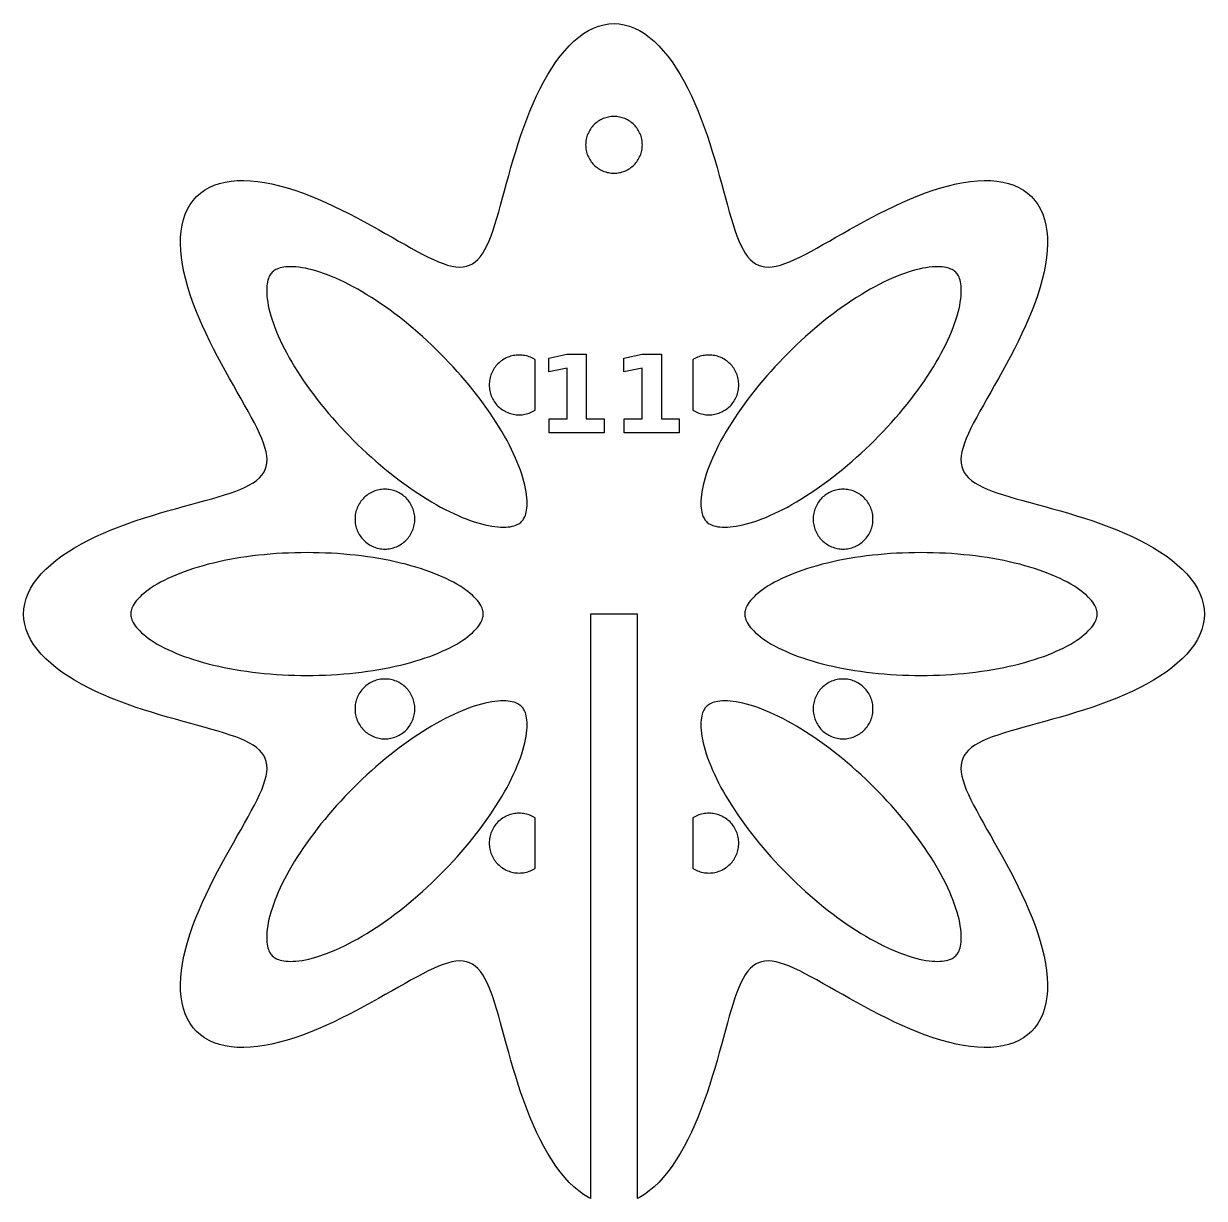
# Model space of a CAD drawing. Header units: millimetres. Extents: x -38 to 116, y -38 to 38.
# Drawn here: x 41.5 to 116.5, y -37.1 to 37.5 of the extents above; entities that cross this region are included whole.
import ezdxf

# ---------------------------------------------------------------- set-up
doc = ezdxf.new("R2010")
doc.units = ezdxf.units.MM
doc.layers.add('CUT', color=1, linetype='Continuous')
doc.layers.add('ENGRAVE', color=7, linetype='Continuous')

msp = doc.modelspace()

# ---------------------------------------------------------------- linework, layer by layer
at = {"layer": 'CUT'}
for points in [[(116.339, -0.978), (116.215, -1.3), (116.057, -1.618), (115.865, -1.932), (115.64, -2.241), (115.384, -2.544), (115.097, -2.841), (114.781, -3.13), (114.438, -3.412), (114.069, -3.686), (113.677, -3.951), (113.262, -4.207), (112.827, -4.453), (112.374, -4.69), (111.905, -4.918), (111.423, -5.135), (110.93, -5.343), (110.427, -5.541), (109.918, -5.73), (109.405, -5.91), (108.889, -6.081), (108.375, -6.244), (107.863, -6.399), (107.356, -6.546), (106.856, -6.688), (106.367, -6.823), (105.889, -6.954), (105.424, -7.08), (104.976, -7.204), (104.545, -7.325), (104.133, -7.445), (103.743, -7.565), (103.375, -7.685), (103.03, -7.808), (102.711, -7.934), (102.418, -8.063), (102.151, -8.198), (101.913, -8.34), (101.702, -8.488), (101.521, -8.645), (101.368, -8.811), (101.245, -8.988), (101.15, -9.175), (101.085, -9.374), (101.047, -9.586), (101.038, -9.812), (101.055, -10.051), (101.099, -10.305), (101.168, -10.573), (101.26, -10.857), (101.376, -11.156), (101.513, -11.471), (101.67, -11.801), (101.845, -12.147), (102.036, -12.508), (102.243, -12.884), (102.462, -13.274), (102.691, -13.678), (102.93, -14.096), (103.176, -14.526), (103.426, -14.969), (103.68, -15.422), (103.934, -15.884), (104.186, -16.356), (104.435, -16.835), (104.678, -17.32), (104.914, -17.81), (105.141, -18.304), (105.356, -18.799), (105.558, -19.295), (105.745, -19.79), (105.916, -20.282), (106.068, -20.77), (106.201, -21.252), (106.314, -21.726), (106.404, -22.191), (106.471, -22.646), (106.515, -23.088), (106.533, -23.516), (106.526, -23.928), (106.493, -24.324), (106.433, -24.701), (106.347, -25.059), (106.234, -25.396), (106.094, -25.712), (105.928, -26.004), (105.735, -26.273), (105.517, -26.517), (105.273, -26.735), (105.004, -26.928), (104.712, -27.094), (104.396, -27.234), (104.059, -27.347), (103.701, -27.433), (103.324, -27.493), (102.928, -27.526), (102.516, -27.533), (102.088, -27.515), (101.646, -27.471), (101.191, -27.404), (100.726, -27.314), (100.252, -27.201), (99.77, -27.068), (99.282, -26.916), (98.79, -26.745), (98.295, -26.558), (97.799, -26.356), (97.304, -26.141), (96.81, -25.914), (96.32, -25.678), (95.835, -25.435), (95.356, -25.186), (94.884, -24.934), (94.422, -24.68), (93.969, -24.426), (93.526, -24.176), (93.096, -23.93), (92.678, -23.691), (92.274, -23.462), (91.884, -23.243), (91.508, -23.036), (91.147, -22.845), (90.801, -22.67), (90.471, -22.513), (90.156, -22.376), (89.857, -22.26), (89.573, -22.168), (89.305, -22.099), (89.051, -22.055), (88.812, -22.038), (88.586, -22.047), (88.374, -22.085), (88.175, -22.15), (87.988, -22.245), (87.811, -22.368), (87.645, -22.521), (87.488, -22.702), (87.34, -22.913), (87.198, -23.151), (87.063, -23.418), (86.934, -23.711), (86.808, -24.03), (86.685, -24.375), (86.565, -24.743), (86.445, -25.133), (86.325, -25.545), (86.204, -25.976), (86.08, -26.424), (85.954, -26.889), (85.823, -27.367), (85.688, -27.856), (85.546, -28.356), (85.399, -28.863), (85.244, -29.375), (85.081, -29.889), (84.91, -30.405), (84.73, -30.918), (84.541, -31.427), (84.343, -31.93), (84.135, -32.423), (83.918, -32.905), (83.69, -33.374), (83.453, -33.827), (83.207, -34.262), (82.951, -34.677), (82.686, -35.069), (82.412, -35.438), (82.13, -35.781), (81.841, -36.097), (81.544, -36.384), (81.241, -36.64), (80.932, -36.865), (80.618, -37.057), (80.5, -37.116), (80.5, 0), (77.5, 0), (77.5, -37.116), (77.382, -37.057), (77.068, -36.865), (76.759, -36.64), (76.456, -36.384), (76.159, -36.097), (75.87, -35.781), (75.588, -35.438), (75.314, -35.069), (75.049, -34.677), (74.793, -34.262), (74.547, -33.827), (74.31, -33.374), (74.082, -32.905), (73.865, -32.423), (73.657, -31.93), (73.459, -31.427), (73.27, -30.918), (73.09, -30.405), (72.919, -29.889), (72.756, -29.375), (72.601, -28.863), (72.454, -28.356), (72.312, -27.856), (72.177, -27.367), (72.046, -26.889), (71.92, -26.424), (71.796, -25.976), (71.675, -25.545), (71.555, -25.133), (71.435, -24.743), (71.315, -24.375), (71.192, -24.03), (71.066, -23.711), (70.937, -23.418), (70.802, -23.151), (70.66, -22.913), (70.512, -22.702), (70.355, -22.521), (70.189, -22.368), (70.012, -22.245), (69.825, -22.15), (69.626, -22.085), (69.414, -22.047), (69.188, -22.038), (68.949, -22.055), (68.695, -22.099), (68.427, -22.168), (68.143, -22.26), (67.844, -22.376), (67.529, -22.513), (67.199, -22.67), (66.853, -22.845), (66.492, -23.036), (66.116, -23.243), (65.726, -23.462), (65.322, -23.691), (64.904, -23.93), (64.474, -24.176), (64.031, -24.426), (63.578, -24.68), (63.116, -24.934), (62.644, -25.186), (62.165, -25.435), (61.68, -25.678), (61.19, -25.914), (60.696, -26.141), (60.201, -26.356), (59.705, -26.558), (59.21, -26.745), (58.718, -26.916), (58.23, -27.068), (57.748, -27.201), (57.274, -27.314), (56.809, -27.404), (56.354, -27.471), (55.912, -27.515), (55.484, -27.533), (55.072, -27.526), (54.676, -27.493), (54.299, -27.433), (53.941, -27.347), (53.604, -27.234), (53.288, -27.094), (52.996, -26.928), (52.727, -26.735), (52.483, -26.517), (52.265, -26.273), (52.072, -26.004), (51.906, -25.712), (51.766, -25.396), (51.653, -25.059), (51.567, -24.701), (51.507, -24.324), (51.474, -23.928), (51.467, -23.516), (51.485, -23.088), (51.529, -22.646), (51.596, -22.191), (51.686, -21.726), (51.799, -21.252), (51.932, -20.77), (52.084, -20.282), (52.255, -19.79), (52.442, -19.295), (52.644, -18.799), (52.859, -18.304), (53.086, -17.81), (53.322, -17.32), (53.565, -16.835), (53.814, -16.356), (54.066, -15.884), (54.32, -15.422), (54.574, -14.969), (54.824, -14.526), (55.07, -14.096), (55.309, -13.678), (55.538, -13.274), (55.757, -12.884), (55.964, -12.508), (56.155, -12.147), (56.33, -11.801), (56.487, -11.471), (56.624, -11.156), (56.74, -10.857), (56.832, -10.573), (56.901, -10.305), (56.945, -10.051), (56.962, -9.812), (56.953, -9.586), (56.915, -9.374), (56.85, -9.175), (56.755, -8.988), (56.632, -8.811), (56.479, -8.645), (56.298, -8.488), (56.087, -8.34), (55.849, -8.198), (55.582, -8.063), (55.289, -7.934), (54.97, -7.808), (54.625, -7.685), (54.257, -7.565), (53.867, -7.445), (53.455, -7.325), (53.024, -7.204), (52.576, -7.08), (52.111, -6.954), (51.633, -6.823), (51.144, -6.688), (50.644, -6.546), (50.137, -6.399), (49.625, -6.244), (49.111, -6.081), (48.595, -5.91), (48.082, -5.73), (47.573, -5.541), (47.07, -5.343), (46.577, -5.135), (46.095, -4.918), (45.626, -4.69), (45.173, -4.453), (44.738, -4.207), (44.323, -3.951), (43.931, -3.686), (43.562, -3.412), (43.219, -3.13), (42.903, -2.841), (42.616, -2.544), (42.36, -2.241), (42.135, -1.932), (41.943, -1.618), (41.785, -1.3), (41.661, -0.978), (41.572, -0.653), (41.518, -0.327), (41.5, 0), (41.518, 0.327), (41.572, 0.653), (41.661, 0.978), (41.785, 1.3), (41.943, 1.618), (42.135, 1.932), (42.36, 2.241), (42.616, 2.544), (42.903, 2.841), (43.219, 3.13), (43.562, 3.412), (43.931, 3.686), (44.323, 3.951), (44.738, 4.207), (45.173, 4.453), (45.626, 4.69), (46.095, 4.918), (46.577, 5.135), (47.07, 5.343), (47.573, 5.541), (48.082, 5.73), (48.595, 5.91), (49.111, 6.081), (49.625, 6.244), (50.137, 6.399), (50.644, 6.546), (51.144, 6.688), (51.633, 6.823), (52.111, 6.954), (52.576, 7.08), (53.024, 7.204), (53.455, 7.325), (53.867, 7.445), (54.257, 7.565), (54.625, 7.685), (54.97, 7.808), (55.289, 7.934), (55.582, 8.063), (55.849, 8.198), (56.087, 8.34), (56.298, 8.488), (56.479, 8.645), (56.632, 8.811), (56.755, 8.988), (56.85, 9.175), (56.915, 9.374), (56.953, 9.586), (56.962, 9.812), (56.945, 10.051), (56.901, 10.305), (56.832, 10.573), (56.74, 10.857), (56.624, 11.156), (56.487, 11.471), (56.33, 11.801), (56.155, 12.147), (55.964, 12.508), (55.757, 12.884), (55.538, 13.274), (55.309, 13.678), (55.07, 14.096), (54.824, 14.526), (54.574, 14.969), (54.32, 15.422), (54.066, 15.884), (53.814, 16.356), (53.565, 16.835), (53.322, 17.32), (53.086, 17.81), (52.859, 18.304), (52.644, 18.799), (52.442, 19.295), (52.255, 19.79), (52.084, 20.282), (51.932, 20.77), (51.799, 21.252), (51.686, 21.726), (51.596, 22.191), (51.529, 22.646), (51.485, 23.088), (51.467, 23.516), (51.474, 23.928), (51.507, 24.324), (51.567, 24.701), (51.653, 25.059), (51.766, 25.396), (51.906, 25.712), (52.072, 26.004), (52.265, 26.273), (52.483, 26.517), (52.727, 26.735), (52.996, 26.928), (53.288, 27.094), (53.604, 27.234), (53.941, 27.347), (54.299, 27.433), (54.676, 27.493), (55.072, 27.526), (55.484, 27.533), (55.912, 27.515), (56.354, 27.471), (56.809, 27.404), (57.274, 27.314), (57.748, 27.201), (58.23, 27.068), (58.718, 26.916), (59.21, 26.745), (59.705, 26.558), (60.201, 26.356), (60.696, 26.141), (61.19, 25.914), (61.68, 25.678), (62.165, 25.435), (62.644, 25.186), (63.116, 24.934), (63.578, 24.68), (64.031, 24.426), (64.474, 24.176), (64.904, 23.93), (65.322, 23.691), (65.726, 23.462), (66.116, 23.243), (66.492, 23.036), (66.853, 22.845), (67.199, 22.67), (67.529, 22.513), (67.844, 22.376), (68.143, 22.26), (68.427, 22.168), (68.695, 22.099), (68.949, 22.055), (69.188, 22.038), (69.414, 22.047), (69.626, 22.085), (69.825, 22.15), (70.012, 22.245), (70.189, 22.368), (70.355, 22.521), (70.512, 22.702), (70.66, 22.913), (70.802, 23.151), (70.937, 23.418), (71.066, 23.711), (71.192, 24.03), (71.315, 24.375), (71.435, 24.743), (71.555, 25.133), (71.675, 25.545), (71.796, 25.976), (71.92, 26.424), (72.046, 26.889), (72.177, 27.367), (72.312, 27.856), (72.454, 28.356), (72.601, 28.863), (72.756, 29.375), (72.919, 29.889), (73.09, 30.405), (73.27, 30.918), (73.459, 31.427), (73.657, 31.93), (73.865, 32.423), (74.082, 32.905), (74.31, 33.374), (74.547, 33.827), (74.793, 34.262), (75.049, 34.677), (75.314, 35.069), (75.588, 35.438), (75.87, 35.781), (76.159, 36.097), (76.456, 36.384), (76.759, 36.64), (77.068, 36.865), (77.382, 37.057), (77.7, 37.215), (78.022, 37.339), (78.347, 37.428), (78.673, 37.482), (79, 37.5), (79.327, 37.482), (79.653, 37.428), (79.978, 37.339), (80.3, 37.215), (80.618, 37.057), (80.932, 36.865), (81.241, 36.64), (81.544, 36.384), (81.841, 36.097), (82.13, 35.781), (82.412, 35.438), (82.686, 35.069), (82.951, 34.677), (83.207, 34.262), (83.453, 33.827), (83.69, 33.374), (83.918, 32.905), (84.135, 32.423), (84.343, 31.93), (84.541, 31.427), (84.73, 30.918), (84.91, 30.405), (85.081, 29.889), (85.244, 29.375), (85.399, 28.863), (85.546, 28.356), (85.688, 27.856), (85.823, 27.367), (85.954, 26.889), (86.08, 26.424), (86.204, 25.976), (86.325, 25.545), (86.445, 25.133), (86.565, 24.743), (86.685, 24.375), (86.808, 24.03), (86.934, 23.711), (87.063, 23.418), (87.198, 23.151), (87.34, 22.913), (87.488, 22.702), (87.645, 22.521), (87.811, 22.368), (87.988, 22.245), (88.175, 22.15), (88.374, 22.085), (88.586, 22.047), (88.812, 22.038), (89.051, 22.055), (89.305, 22.099), (89.573, 22.168), (89.857, 22.26), (90.156, 22.376), (90.471, 22.513), (90.801, 22.67), (91.147, 22.845), (91.508, 23.036), (91.884, 23.243), (92.274, 23.462), (92.678, 23.691), (93.096, 23.93), (93.526, 24.176), (93.969, 24.426), (94.422, 24.68), (94.884, 24.934), (95.356, 25.186), (95.835, 25.435), (96.32, 25.678), (96.81, 25.914), (97.304, 26.141), (97.799, 26.356), (98.295, 26.558), (98.79, 26.745), (99.282, 26.916), (99.77, 27.068), (100.252, 27.201), (100.726, 27.314), (101.191, 27.404), (101.646, 27.471), (102.088, 27.515), (102.516, 27.533), (102.928, 27.526), (103.324, 27.493), (103.701, 27.433), (104.059, 27.347), (104.396, 27.234), (104.712, 27.094), (105.004, 26.928), (105.273, 26.735), (105.517, 26.517), (105.735, 26.273), (105.928, 26.004), (106.094, 25.712), (106.234, 25.396), (106.347, 25.059), (106.433, 24.701), (106.493, 24.324), (106.526, 23.928), (106.533, 23.516), (106.515, 23.088), (106.471, 22.646), (106.404, 22.191), (106.314, 21.726), (106.201, 21.252), (106.068, 20.77), (105.916, 20.282), (105.745, 19.79), (105.558, 19.295), (105.356, 18.799), (105.141, 18.304), (104.914, 17.81), (104.678, 17.32), (104.435, 16.835), (104.186, 16.356), (103.934, 15.884), (103.68, 15.422), (103.426, 14.969), (103.176, 14.526), (102.93, 14.096), (102.691, 13.678), (102.462, 13.274), (102.243, 12.884), (102.036, 12.508), (101.845, 12.147), (101.67, 11.801), (101.513, 11.471), (101.376, 11.156), (101.26, 10.857), (101.168, 10.573), (101.099, 10.305), (101.055, 10.051), (101.038, 9.812), (101.047, 9.586), (101.085, 9.374), (101.15, 9.175), (101.245, 8.988), (101.368, 8.811), (101.521, 8.645), (101.702, 8.488), (101.913, 8.34), (102.151, 8.198), (102.418, 8.063), (102.711, 7.934), (103.03, 7.808), (103.375, 7.685), (103.743, 7.565), (104.133, 7.445), (104.545, 7.325), (104.976, 7.204), (105.424, 7.08), (105.889, 6.954), (106.367, 6.823), (106.856, 6.688), (107.356, 6.546), (107.863, 6.399), (108.375, 6.244), (108.889, 6.081), (109.405, 5.91), (109.918, 5.73), (110.427, 5.541), (110.93, 5.343), (111.423, 5.135), (111.905, 4.918), (112.374, 4.69), (112.827, 4.453), (113.262, 4.207), (113.677, 3.951), (114.069, 3.686), (114.438, 3.412), (114.781, 3.13), (115.097, 2.841), (115.384, 2.544), (115.64, 2.241), (115.865, 1.932), (116.057, 1.618), (116.215, 1.3), (116.339, 0.978), (116.428, 0.653), (116.482, 0.327), (116.5, 0), (116.482, -0.327), (116.428, -0.653), (116.339, -0.978)], [(80.798, 29.888), (80.791, 29.976), (80.781, 30.064), (80.765, 30.151), (80.746, 30.237), (80.722, 30.323), (80.695, 30.406), (80.663, 30.489), (80.627, 30.57), (80.587, 30.649), (80.544, 30.725), (80.497, 30.8), (80.446, 30.872), (80.391, 30.942), (80.334, 31.009), (80.273, 31.073), (80.209, 31.134), (80.142, 31.191), (80.072, 31.246), (80, 31.297), (79.925, 31.344), (79.849, 31.387), (79.77, 31.427), (79.689, 31.463), (79.606, 31.495), (79.523, 31.522), (79.437, 31.546), (79.351, 31.565), (79.264, 31.581), (79.176, 31.591), (79.088, 31.598), (79, 31.6), (78.912, 31.598), (78.824, 31.591), (78.736, 31.581), (78.649, 31.565), (78.563, 31.546), (78.477, 31.522), (78.394, 31.495), (78.311, 31.463), (78.23, 31.427), (78.151, 31.387), (78.075, 31.344), (78, 31.297), (77.928, 31.246), (77.858, 31.191), (77.791, 31.134), (77.727, 31.073), (77.666, 31.009), (77.609, 30.942), (77.554, 30.872), (77.503, 30.8), (77.456, 30.725), (77.413, 30.649), (77.373, 30.57), (77.337, 30.489), (77.305, 30.406), (77.278, 30.323), (77.254, 30.237), (77.235, 30.151), (77.219, 30.064), (77.209, 29.976), (77.202, 29.888), (77.2, 29.8), (77.202, 29.712), (77.209, 29.624), (77.219, 29.536), (77.235, 29.449), (77.254, 29.363), (77.278, 29.277), (77.305, 29.194), (77.337, 29.111), (77.373, 29.03), (77.413, 28.951), (77.456, 28.875), (77.503, 28.8), (77.554, 28.728), (77.609, 28.658), (77.666, 28.591), (77.727, 28.527), (77.791, 28.466), (77.858, 28.409), (77.928, 28.354), (78, 28.303), (78.075, 28.256), (78.151, 28.213), (78.23, 28.173), (78.311, 28.137), (78.394, 28.105), (78.477, 28.078), (78.563, 28.054), (78.649, 28.035), (78.736, 28.019), (78.824, 28.009), (78.912, 28.002), (79, 28), (79.088, 28.002), (79.176, 28.009), (79.264, 28.019), (79.351, 28.035), (79.437, 28.054), (79.523, 28.078), (79.606, 28.105), (79.689, 28.137), (79.77, 28.173), (79.849, 28.213), (79.925, 28.256), (80, 28.303), (80.072, 28.354), (80.142, 28.409), (80.209, 28.466), (80.273, 28.527), (80.334, 28.591), (80.391, 28.658), (80.446, 28.728), (80.497, 28.8), (80.544, 28.875), (80.587, 28.951), (80.627, 29.03), (80.663, 29.111), (80.695, 29.194), (80.722, 29.277), (80.746, 29.363), (80.765, 29.449), (80.781, 29.536), (80.791, 29.624), (80.798, 29.712), (80.8, 29.8), (80.798, 29.888)], [(68.781, 15.701), (68.515, 15.986), (68.244, 16.268), (67.969, 16.546), (67.691, 16.821), (67.409, 17.092), (67.123, 17.358), (66.836, 17.62), (66.545, 17.876), (66.253, 18.127), (65.959, 18.373), (65.664, 18.612), (65.367, 18.846), (65.07, 19.073), (64.773, 19.293), (64.476, 19.506), (64.18, 19.712), (63.884, 19.91), (63.59, 20.101), (63.297, 20.284), (63.007, 20.458), (62.719, 20.625), (62.434, 20.782), (62.152, 20.931), (61.874, 21.071), (61.6, 21.202), (61.33, 21.324), (61.066, 21.437), (60.807, 21.54), (60.554, 21.634), (60.307, 21.718), (60.068, 21.793), (59.835, 21.858), (59.611, 21.914), (59.395, 21.961), (59.187, 21.998), (58.989, 22.027), (58.801, 22.047), (58.623, 22.058), (58.456, 22.061), (58.3, 22.057), (58.155, 22.046), (58.022, 22.029), (57.901, 22.007), (57.792, 21.98), (57.693, 21.949), (57.606, 21.914), (57.528, 21.877), (57.459, 21.838), (57.398, 21.797), (57.343, 21.754), (57.293, 21.707), (57.246, 21.657), (57.203, 21.602), (57.162, 21.541), (57.123, 21.472), (57.086, 21.394), (57.051, 21.307), (57.02, 21.208), (56.993, 21.099), (56.971, 20.978), (56.954, 20.845), (56.943, 20.7), (56.939, 20.544), (56.942, 20.377), (56.953, 20.199), (56.973, 20.011), (57.002, 19.813), (57.039, 19.605), (57.086, 19.389), (57.142, 19.165), (57.207, 18.932), (57.282, 18.693), (57.366, 18.446), (57.46, 18.193), (57.563, 17.934), (57.676, 17.67), (57.798, 17.4), (57.929, 17.126), (58.069, 16.848), (58.218, 16.566), (58.375, 16.281), (58.542, 15.993), (58.716, 15.703), (58.899, 15.41), (59.09, 15.116), (59.288, 14.82), (59.494, 14.524), (59.707, 14.227), (59.927, 13.93), (60.154, 13.633), (60.388, 13.336), (60.627, 13.041), (60.873, 12.747), (61.124, 12.455), (61.38, 12.164), (61.642, 11.877), (61.908, 11.591), (62.179, 11.309), (62.454, 11.031), (62.732, 10.756), (63.014, 10.485), (63.299, 10.219), (63.587, 9.958), (63.877, 9.701), (64.17, 9.45), (64.464, 9.204), (64.759, 8.965), (65.055, 8.731), (65.352, 8.504), (65.65, 8.284), (65.947, 8.071), (66.243, 7.865), (66.539, 7.667), (66.833, 7.476), (67.126, 7.293), (67.416, 7.119), (67.704, 6.953), (67.989, 6.795), (68.271, 6.646), (68.549, 6.506), (68.823, 6.375), (69.093, 6.253), (69.357, 6.141), (69.616, 6.037), (69.869, 5.943), (70.115, 5.859), (70.355, 5.784), (70.588, 5.719), (70.812, 5.663), (71.028, 5.616), (71.236, 5.579), (71.434, 5.55), (71.622, 5.531), (71.8, 5.519), (71.967, 5.516), (72.123, 5.52), (72.268, 5.531), (72.401, 5.548), (72.522, 5.57), (72.631, 5.597), (72.73, 5.629), (72.817, 5.663), (72.895, 5.7), (72.964, 5.739), (73.025, 5.78), (73.08, 5.823), (73.13, 5.87), (73.177, 5.92), (73.22, 5.975), (73.261, 6.036), (73.3, 6.105), (73.337, 6.183), (73.371, 6.27), (73.403, 6.369), (73.43, 6.478), (73.452, 6.599), (73.469, 6.732), (73.48, 6.877), (73.484, 7.033), (73.481, 7.2), (73.469, 7.378), (73.45, 7.566), (73.421, 7.764), (73.384, 7.972), (73.337, 8.188), (73.281, 8.412), (73.216, 8.645), (73.141, 8.885), (73.057, 9.131), (72.963, 9.384), (72.859, 9.643), (72.747, 9.907), (72.625, 10.177), (72.494, 10.451), (72.354, 10.729), (72.205, 11.011), (72.047, 11.296), (71.881, 11.584), (71.707, 11.874), (71.524, 12.167), (71.333, 12.461), (71.135, 12.757), (70.929, 13.053), (70.716, 13.35), (70.496, 13.648), (70.269, 13.945), (70.035, 14.241), (69.796, 14.536), (69.55, 14.83), (69.299, 15.123), (69.042, 15.413), (68.781, 15.701)], [(94.701, 10.219), (94.986, 10.485), (95.268, 10.756), (95.546, 11.031), (95.821, 11.309), (96.092, 11.591), (96.358, 11.877), (96.62, 12.164), (96.876, 12.455), (97.127, 12.747), (97.373, 13.041), (97.612, 13.336), (97.846, 13.633), (98.073, 13.93), (98.293, 14.227), (98.506, 14.524), (98.712, 14.82), (98.91, 15.116), (99.101, 15.41), (99.284, 15.703), (99.458, 15.993), (99.625, 16.281), (99.782, 16.566), (99.931, 16.848), (100.071, 17.126), (100.202, 17.4), (100.324, 17.67), (100.437, 17.934), (100.54, 18.193), (100.634, 18.446), (100.718, 18.693), (100.793, 18.932), (100.858, 19.165), (100.914, 19.389), (100.961, 19.605), (100.998, 19.813), (101.027, 20.011), (101.047, 20.199), (101.058, 20.377), (101.061, 20.544), (101.057, 20.7), (101.046, 20.845), (101.029, 20.978), (101.007, 21.099), (100.98, 21.208), (100.949, 21.307), (100.914, 21.394), (100.877, 21.472), (100.838, 21.541), (100.797, 21.602), (100.754, 21.657), (100.707, 21.707), (100.657, 21.754), (100.602, 21.797), (100.541, 21.838), (100.472, 21.877), (100.394, 21.914), (100.307, 21.949), (100.208, 21.98), (100.099, 22.007), (99.978, 22.029), (99.845, 22.046), (99.7, 22.057), (99.544, 22.061), (99.377, 22.058), (99.199, 22.047), (99.011, 22.027), (98.813, 21.998), (98.605, 21.961), (98.389, 21.914), (98.165, 21.858), (97.932, 21.793), (97.693, 21.718), (97.446, 21.634), (97.193, 21.54), (96.934, 21.437), (96.67, 21.324), (96.4, 21.202), (96.126, 21.071), (95.848, 20.931), (95.566, 20.782), (95.281, 20.625), (94.993, 20.458), (94.703, 20.284), (94.41, 20.101), (94.116, 19.91), (93.82, 19.712), (93.524, 19.506), (93.227, 19.293), (92.93, 19.073), (92.633, 18.846), (92.336, 18.612), (92.041, 18.373), (91.747, 18.127), (91.455, 17.876), (91.164, 17.62), (90.877, 17.358), (90.591, 17.092), (90.309, 16.821), (90.031, 16.546), (89.756, 16.268), (89.485, 15.986), (89.219, 15.701), (88.958, 15.413), (88.701, 15.123), (88.45, 14.83), (88.204, 14.536), (87.965, 14.241), (87.731, 13.945), (87.504, 13.648), (87.284, 13.35), (87.071, 13.053), (86.865, 12.757), (86.667, 12.461), (86.476, 12.167), (86.293, 11.874), (86.119, 11.584), (85.953, 11.296), (85.795, 11.011), (85.646, 10.729), (85.506, 10.451), (85.375, 10.177), (85.253, 9.907), (85.141, 9.643), (85.037, 9.384), (84.943, 9.131), (84.859, 8.885), (84.784, 8.645), (84.719, 8.412), (84.663, 8.188), (84.616, 7.972), (84.579, 7.764), (84.55, 7.566), (84.531, 7.378), (84.519, 7.2), (84.516, 7.033), (84.52, 6.877), (84.531, 6.732), (84.548, 6.599), (84.57, 6.478), (84.597, 6.369), (84.629, 6.27), (84.663, 6.183), (84.7, 6.105), (84.739, 6.036), (84.78, 5.975), (84.823, 5.92), (84.87, 5.87), (84.92, 5.823), (84.975, 5.78), (85.036, 5.739), (85.105, 5.7), (85.183, 5.663), (85.27, 5.629), (85.369, 5.597), (85.478, 5.57), (85.599, 5.548), (85.732, 5.531), (85.877, 5.52), (86.033, 5.516), (86.2, 5.519), (86.378, 5.531), (86.566, 5.55), (86.764, 5.579), (86.972, 5.616), (87.188, 5.663), (87.412, 5.719), (87.645, 5.784), (87.885, 5.859), (88.131, 5.943), (88.384, 6.037), (88.643, 6.141), (88.907, 6.253), (89.177, 6.375), (89.451, 6.506), (89.729, 6.646), (90.011, 6.795), (90.296, 6.953), (90.584, 7.119), (90.874, 7.293), (91.167, 7.476), (91.461, 7.667), (91.757, 7.865), (92.053, 8.071), (92.35, 8.284), (92.648, 8.504), (92.945, 8.731), (93.241, 8.965), (93.536, 9.204), (93.83, 9.45), (94.123, 9.701), (94.413, 9.958), (94.701, 10.219)], [(73.868, 12.876), (73.949, 12.922), (74, 12.954), (74, 16.148), (73.949, 16.18), (73.868, 16.226), (73.785, 16.268), (73.7, 16.306), (73.613, 16.34), (73.524, 16.369), (73.434, 16.394), (73.343, 16.414), (73.251, 16.43), (73.159, 16.442), (73.066, 16.448), (72.973, 16.451), (72.88, 16.448), (72.787, 16.442), (72.694, 16.43), (72.602, 16.414), (72.511, 16.394), (72.421, 16.369), (72.333, 16.34), (72.246, 16.306), (72.161, 16.268), (72.077, 16.226), (71.996, 16.18), (71.917, 16.131), (71.841, 16.077), (71.768, 16.02), (71.697, 15.959), (71.63, 15.894), (71.565, 15.827), (71.504, 15.756), (71.447, 15.683), (71.393, 15.606), (71.343, 15.528), (71.297, 15.447), (71.256, 15.363), (71.218, 15.278), (71.184, 15.191), (71.155, 15.103), (71.13, 15.013), (71.11, 14.922), (71.094, 14.83), (71.082, 14.737), (71.075, 14.644), (71.073, 14.551), (71.075, 14.458), (71.082, 14.365), (71.094, 14.272), (71.11, 14.181), (71.13, 14.09), (71.155, 14), (71.184, 13.911), (71.218, 13.824), (71.256, 13.739), (71.297, 13.656), (71.343, 13.575), (71.393, 13.496), (71.447, 13.42), (71.504, 13.346), (71.565, 13.275), (71.63, 13.208), (71.697, 13.144), (71.768, 13.083), (71.841, 13.025), (71.917, 12.972), (71.996, 12.922), (72.077, 12.876), (72.161, 12.834), (72.246, 12.796), (72.333, 12.763), (72.421, 12.733), (72.511, 12.708), (72.602, 12.688), (72.694, 12.672), (72.787, 12.661), (72.88, 12.654), (72.973, 12.651), (73.066, 12.654), (73.159, 12.661), (73.251, 12.672), (73.343, 12.688), (73.434, 12.708), (73.524, 12.733), (73.613, 12.763), (73.7, 12.796), (73.785, 12.834), (73.868, 12.876)], [(86.906, 14.272), (86.918, 14.365), (86.925, 14.458), (86.927, 14.551), (86.925, 14.644), (86.918, 14.737), (86.906, 14.83), (86.89, 14.922), (86.87, 15.013), (86.845, 15.103), (86.816, 15.191), (86.782, 15.278), (86.744, 15.363), (86.703, 15.447), (86.657, 15.528), (86.607, 15.606), (86.553, 15.683), (86.496, 15.756), (86.435, 15.827), (86.37, 15.894), (86.303, 15.959), (86.232, 16.02), (86.159, 16.077), (86.083, 16.131), (86.004, 16.18), (85.923, 16.226), (85.839, 16.268), (85.754, 16.306), (85.667, 16.34), (85.579, 16.369), (85.489, 16.394), (85.398, 16.414), (85.306, 16.43), (85.213, 16.442), (85.12, 16.448), (85.027, 16.451), (84.934, 16.448), (84.841, 16.442), (84.749, 16.43), (84.657, 16.414), (84.566, 16.394), (84.476, 16.369), (84.387, 16.34), (84.3, 16.306), (84.215, 16.268), (84.132, 16.226), (84.051, 16.18), (84, 16.148), (84, 12.954), (84.051, 12.922), (84.132, 12.876), (84.215, 12.834), (84.3, 12.796), (84.387, 12.763), (84.476, 12.733), (84.566, 12.708), (84.657, 12.688), (84.749, 12.672), (84.841, 12.661), (84.934, 12.654), (85.027, 12.651), (85.12, 12.654), (85.213, 12.661), (85.306, 12.672), (85.398, 12.688), (85.489, 12.708), (85.579, 12.733), (85.667, 12.763), (85.754, 12.796), (85.839, 12.834), (85.923, 12.876), (86.004, 12.922), (86.083, 12.972), (86.159, 13.025), (86.232, 13.083), (86.303, 13.144), (86.37, 13.208), (86.435, 13.275), (86.496, 13.346), (86.553, 13.42), (86.607, 13.496), (86.657, 13.575), (86.703, 13.656), (86.744, 13.739), (86.782, 13.824), (86.816, 13.911), (86.845, 14), (86.87, 14.09), (86.89, 14.181), (86.906, 14.272)], [(66.328, 5.749), (66.339, 5.841), (66.346, 5.934), (66.349, 6.027), (66.346, 6.12), (66.339, 6.213), (66.328, 6.306), (66.312, 6.398), (66.292, 6.489), (66.267, 6.579), (66.237, 6.667), (66.204, 6.754), (66.166, 6.839), (66.124, 6.923), (66.078, 7.004), (66.028, 7.083), (65.975, 7.159), (65.917, 7.232), (65.856, 7.303), (65.792, 7.37), (65.725, 7.435), (65.654, 7.496), (65.58, 7.553), (65.504, 7.607), (65.425, 7.657), (65.344, 7.703), (65.261, 7.744), (65.176, 7.782), (65.089, 7.816), (65, 7.845), (64.91, 7.87), (64.819, 7.89), (64.728, 7.906), (64.635, 7.918), (64.542, 7.925), (64.449, 7.927), (64.356, 7.925), (64.263, 7.918), (64.17, 7.906), (64.078, 7.89), (63.987, 7.87), (63.897, 7.845), (63.809, 7.816), (63.722, 7.782), (63.637, 7.744), (63.553, 7.703), (63.472, 7.657), (63.394, 7.607), (63.317, 7.553), (63.244, 7.496), (63.173, 7.435), (63.106, 7.37), (63.041, 7.303), (62.98, 7.232), (62.923, 7.159), (62.869, 7.083), (62.82, 7.004), (62.774, 6.923), (62.732, 6.839), (62.694, 6.754), (62.66, 6.667), (62.631, 6.579), (62.606, 6.489), (62.586, 6.398), (62.57, 6.306), (62.558, 6.213), (62.552, 6.12), (62.549, 6.027), (62.552, 5.934), (62.558, 5.841), (62.57, 5.749), (62.586, 5.657), (62.606, 5.566), (62.631, 5.476), (62.66, 5.387), (62.694, 5.3), (62.732, 5.215), (62.774, 5.132), (62.82, 5.051), (62.869, 4.972), (62.923, 4.896), (62.98, 4.822), (63.041, 4.752), (63.106, 4.684), (63.173, 4.62), (63.244, 4.559), (63.317, 4.501), (63.394, 4.448), (63.472, 4.398), (63.553, 4.352), (63.637, 4.31), (63.722, 4.272), (63.809, 4.239), (63.897, 4.209), (63.987, 4.185), (64.078, 4.164), (64.17, 4.148), (64.263, 4.137), (64.356, 4.13), (64.449, 4.128), (64.542, 4.13), (64.635, 4.137), (64.728, 4.148), (64.819, 4.164), (64.91, 4.185), (65, 4.209), (65.089, 4.239), (65.176, 4.272), (65.261, 4.31), (65.344, 4.352), (65.425, 4.398), (65.504, 4.448), (65.58, 4.501), (65.654, 4.559), (65.725, 4.62), (65.792, 4.684), (65.856, 4.752), (65.917, 4.822), (65.975, 4.896), (66.028, 4.972), (66.078, 5.051), (66.124, 5.132), (66.166, 5.215), (66.204, 5.3), (66.237, 5.387), (66.267, 5.476), (66.292, 5.566), (66.312, 5.657), (66.328, 5.749)], [(95.43, 5.749), (95.442, 5.841), (95.448, 5.934), (95.451, 6.027), (95.448, 6.12), (95.442, 6.213), (95.43, 6.306), (95.414, 6.398), (95.394, 6.489), (95.369, 6.579), (95.34, 6.667), (95.306, 6.754), (95.268, 6.839), (95.226, 6.923), (95.18, 7.004), (95.131, 7.083), (95.077, 7.159), (95.02, 7.232), (94.959, 7.303), (94.894, 7.37), (94.827, 7.435), (94.756, 7.496), (94.683, 7.553), (94.606, 7.607), (94.528, 7.657), (94.447, 7.703), (94.363, 7.744), (94.278, 7.782), (94.191, 7.816), (94.103, 7.845), (94.013, 7.87), (93.922, 7.89), (93.83, 7.906), (93.737, 7.918), (93.644, 7.925), (93.551, 7.927), (93.458, 7.925), (93.365, 7.918), (93.272, 7.906), (93.181, 7.89), (93.09, 7.87), (93, 7.845), (92.911, 7.816), (92.824, 7.782), (92.739, 7.744), (92.656, 7.703), (92.575, 7.657), (92.496, 7.607), (92.42, 7.553), (92.346, 7.496), (92.275, 7.435), (92.208, 7.37), (92.144, 7.303), (92.083, 7.232), (92.025, 7.159), (91.972, 7.083), (91.922, 7.004), (91.876, 6.923), (91.834, 6.839), (91.796, 6.754), (91.763, 6.667), (91.733, 6.579), (91.708, 6.489), (91.688, 6.398), (91.672, 6.306), (91.661, 6.213), (91.654, 6.12), (91.651, 6.027), (91.654, 5.934), (91.661, 5.841), (91.672, 5.749), (91.688, 5.657), (91.708, 5.566), (91.733, 5.476), (91.763, 5.387), (91.796, 5.3), (91.834, 5.215), (91.876, 5.132), (91.922, 5.051), (91.972, 4.972), (92.025, 4.896), (92.083, 4.822), (92.144, 4.752), (92.208, 4.684), (92.275, 4.62), (92.346, 4.559), (92.42, 4.501), (92.496, 4.448), (92.575, 4.398), (92.656, 4.352), (92.739, 4.31), (92.824, 4.272), (92.911, 4.239), (93, 4.209), (93.09, 4.185), (93.181, 4.164), (93.272, 4.148), (93.365, 4.137), (93.458, 4.13), (93.551, 4.128), (93.644, 4.13), (93.737, 4.137), (93.83, 4.148), (93.922, 4.164), (94.013, 4.185), (94.103, 4.209), (94.191, 4.239), (94.278, 4.272), (94.363, 4.31), (94.447, 4.352), (94.528, 4.398), (94.606, 4.448), (94.683, 4.501), (94.756, 4.559), (94.827, 4.62), (94.894, 4.684), (94.959, 4.752), (95.02, 4.822), (95.077, 4.896), (95.131, 4.972), (95.18, 5.051), (95.226, 5.132), (95.268, 5.215), (95.306, 5.3), (95.34, 5.387), (95.369, 5.476), (95.394, 5.566), (95.414, 5.657), (95.43, 5.749)], [(60.672, 3.876), (60.282, 3.889), (59.891, 3.897), (59.5, 3.9), (59.109, 3.897), (58.718, 3.889), (58.328, 3.876), (57.94, 3.857), (57.553, 3.834), (57.169, 3.804), (56.787, 3.77), (56.409, 3.731), (56.034, 3.686), (55.664, 3.637), (55.298, 3.582), (54.937, 3.523), (54.582, 3.459), (54.233, 3.39), (53.89, 3.317), (53.554, 3.239), (53.225, 3.157), (52.904, 3.071), (52.591, 2.981), (52.286, 2.887), (51.99, 2.789), (51.704, 2.688), (51.427, 2.584), (51.161, 2.477), (50.905, 2.367), (50.659, 2.254), (50.425, 2.139), (50.203, 2.023), (49.992, 1.905), (49.794, 1.785), (49.608, 1.665), (49.435, 1.545), (49.275, 1.425), (49.128, 1.306), (48.994, 1.189), (48.873, 1.073), (48.766, 0.96), (48.671, 0.85), (48.589, 0.744), (48.52, 0.642), (48.461, 0.545), (48.414, 0.454), (48.376, 0.368), (48.347, 0.287), (48.326, 0.21), (48.312, 0.138), (48.304, 0.068), (48.301, 0), (48.304, -0.068), (48.312, -0.138), (48.326, -0.21), (48.347, -0.287), (48.376, -0.368), (48.414, -0.454), (48.461, -0.545), (48.52, -0.642), (48.589, -0.744), (48.671, -0.85), (48.766, -0.96), (48.873, -1.073), (48.994, -1.189), (49.128, -1.306), (49.275, -1.425), (49.435, -1.545), (49.608, -1.665), (49.794, -1.785), (49.992, -1.905), (50.203, -2.023), (50.425, -2.139), (50.659, -2.254), (50.905, -2.367), (51.161, -2.477), (51.427, -2.584), (51.704, -2.688), (51.99, -2.789), (52.286, -2.887), (52.591, -2.981), (52.904, -3.071), (53.225, -3.157), (53.554, -3.239), (53.89, -3.317), (54.233, -3.39), (54.582, -3.459), (54.937, -3.523), (55.298, -3.582), (55.664, -3.637), (56.034, -3.686), (56.409, -3.731), (56.787, -3.77), (57.169, -3.804), (57.553, -3.834), (57.94, -3.857), (58.328, -3.876), (58.718, -3.889), (59.109, -3.897), (59.5, -3.9), (59.891, -3.897), (60.282, -3.889), (60.672, -3.876), (61.06, -3.857), (61.447, -3.834), (61.831, -3.804), (62.213, -3.77), (62.591, -3.731), (62.966, -3.686), (63.336, -3.637), (63.702, -3.582), (64.063, -3.523), (64.418, -3.459), (64.767, -3.39), (65.11, -3.317), (65.446, -3.239), (65.775, -3.157), (66.096, -3.071), (66.409, -2.981), (66.714, -2.887), (67.01, -2.789), (67.296, -2.688), (67.573, -2.584), (67.839, -2.477), (68.095, -2.367), (68.341, -2.254), (68.575, -2.139), (68.797, -2.023), (69.008, -1.905), (69.206, -1.785), (69.392, -1.665), (69.565, -1.545), (69.725, -1.425), (69.872, -1.306), (70.006, -1.189), (70.127, -1.073), (70.234, -0.96), (70.329, -0.85), (70.411, -0.744), (70.48, -0.642), (70.539, -0.545), (70.586, -0.454), (70.624, -0.368), (70.653, -0.287), (70.674, -0.21), (70.688, -0.138), (70.696, -0.068), (70.699, 0), (70.696, 0.068), (70.688, 0.138), (70.674, 0.21), (70.653, 0.287), (70.624, 0.368), (70.586, 0.454), (70.539, 0.545), (70.48, 0.642), (70.411, 0.744), (70.329, 0.85), (70.234, 0.96), (70.127, 1.073), (70.006, 1.189), (69.872, 1.306), (69.725, 1.425), (69.565, 1.545), (69.392, 1.665), (69.206, 1.785), (69.008, 1.905), (68.797, 2.023), (68.575, 2.139), (68.341, 2.254), (68.095, 2.367), (67.839, 2.477), (67.573, 2.584), (67.296, 2.688), (67.01, 2.789), (66.714, 2.887), (66.409, 2.981), (66.096, 3.071), (65.775, 3.157), (65.446, 3.239), (65.11, 3.317), (64.767, 3.39), (64.418, 3.459), (64.063, 3.523), (63.702, 3.582), (63.336, 3.637), (62.966, 3.686), (62.591, 3.731), (62.213, 3.77), (61.831, 3.804), (61.447, 3.834), (61.06, 3.857), (60.672, 3.876)], [(97.328, -3.876), (97.718, -3.889), (98.109, -3.897), (98.5, -3.9), (98.891, -3.897), (99.282, -3.889), (99.672, -3.876), (100.06, -3.857), (100.447, -3.834), (100.831, -3.804), (101.213, -3.77), (101.591, -3.731), (101.966, -3.686), (102.336, -3.637), (102.702, -3.582), (103.063, -3.523), (103.418, -3.459), (103.767, -3.39), (104.11, -3.317), (104.446, -3.239), (104.775, -3.157), (105.096, -3.071), (105.409, -2.981), (105.714, -2.887), (106.01, -2.789), (106.296, -2.688), (106.573, -2.584), (106.839, -2.477), (107.095, -2.367), (107.341, -2.254), (107.575, -2.139), (107.797, -2.023), (108.008, -1.905), (108.206, -1.785), (108.392, -1.665), (108.565, -1.545), (108.725, -1.425), (108.872, -1.306), (109.006, -1.189), (109.127, -1.073), (109.234, -0.96), (109.329, -0.85), (109.411, -0.744), (109.48, -0.642), (109.539, -0.545), (109.586, -0.454), (109.624, -0.368), (109.653, -0.287), (109.674, -0.21), (109.688, -0.138), (109.696, -0.068), (109.699, 0), (109.696, 0.068), (109.688, 0.138), (109.674, 0.21), (109.653, 0.287), (109.624, 0.368), (109.586, 0.454), (109.539, 0.545), (109.48, 0.642), (109.411, 0.744), (109.329, 0.85), (109.234, 0.96), (109.127, 1.073), (109.006, 1.189), (108.872, 1.306), (108.725, 1.425), (108.565, 1.545), (108.392, 1.665), (108.206, 1.785), (108.008, 1.905), (107.797, 2.023), (107.575, 2.139), (107.341, 2.254), (107.095, 2.367), (106.839, 2.477), (106.573, 2.584), (106.296, 2.688), (106.01, 2.789), (105.714, 2.887), (105.409, 2.981), (105.096, 3.071), (104.775, 3.157), (104.446, 3.239), (104.11, 3.317), (103.767, 3.39), (103.418, 3.459), (103.063, 3.523), (102.702, 3.582), (102.336, 3.637), (101.966, 3.686), (101.591, 3.731), (101.213, 3.77), (100.831, 3.804), (100.447, 3.834), (100.06, 3.857), (99.672, 3.876), (99.282, 3.889), (98.891, 3.897), (98.5, 3.9), (98.109, 3.897), (97.718, 3.889), (97.328, 3.876), (96.94, 3.857), (96.553, 3.834), (96.169, 3.804), (95.787, 3.77), (95.409, 3.731), (95.034, 3.686), (94.664, 3.637), (94.298, 3.582), (93.937, 3.523), (93.582, 3.459), (93.233, 3.39), (92.89, 3.317), (92.554, 3.239), (92.225, 3.157), (91.904, 3.071), (91.591, 2.981), (91.286, 2.887), (90.99, 2.789), (90.704, 2.688), (90.427, 2.584), (90.161, 2.477), (89.905, 2.367), (89.659, 2.254), (89.425, 2.139), (89.203, 2.023), (88.992, 1.905), (88.794, 1.785), (88.608, 1.665), (88.435, 1.545), (88.275, 1.425), (88.128, 1.306), (87.994, 1.189), (87.873, 1.073), (87.766, 0.96), (87.671, 0.85), (87.589, 0.744), (87.52, 0.642), (87.461, 0.545), (87.414, 0.454), (87.376, 0.368), (87.347, 0.287), (87.326, 0.21), (87.312, 0.138), (87.304, 0.068), (87.301, 0), (87.304, -0.068), (87.312, -0.138), (87.326, -0.21), (87.347, -0.287), (87.376, -0.368), (87.414, -0.454), (87.461, -0.545), (87.52, -0.642), (87.589, -0.744), (87.671, -0.85), (87.766, -0.96), (87.873, -1.073), (87.994, -1.189), (88.128, -1.306), (88.275, -1.425), (88.435, -1.545), (88.608, -1.665), (88.794, -1.785), (88.992, -1.905), (89.203, -2.023), (89.425, -2.139), (89.659, -2.254), (89.905, -2.367), (90.161, -2.477), (90.427, -2.584), (90.704, -2.688), (90.99, -2.789), (91.286, -2.887), (91.591, -2.981), (91.904, -3.071), (92.225, -3.157), (92.554, -3.239), (92.89, -3.317), (93.233, -3.39), (93.582, -3.459), (93.937, -3.523), (94.298, -3.582), (94.664, -3.637), (95.034, -3.686), (95.409, -3.731), (95.787, -3.77), (96.169, -3.804), (96.553, -3.834), (96.94, -3.857), (97.328, -3.876)], [(66.328, -6.306), (66.339, -6.213), (66.346, -6.12), (66.349, -6.027), (66.346, -5.934), (66.339, -5.841), (66.328, -5.749), (66.312, -5.657), (66.292, -5.566), (66.267, -5.476), (66.237, -5.387), (66.204, -5.3), (66.166, -5.215), (66.124, -5.132), (66.078, -5.051), (66.028, -4.972), (65.975, -4.896), (65.917, -4.822), (65.856, -4.752), (65.792, -4.684), (65.725, -4.62), (65.654, -4.559), (65.58, -4.501), (65.504, -4.448), (65.425, -4.398), (65.344, -4.352), (65.261, -4.31), (65.176, -4.272), (65.089, -4.239), (65, -4.209), (64.91, -4.185), (64.819, -4.164), (64.728, -4.148), (64.635, -4.137), (64.542, -4.13), (64.449, -4.128), (64.356, -4.13), (64.263, -4.137), (64.17, -4.148), (64.078, -4.164), (63.987, -4.185), (63.897, -4.209), (63.809, -4.239), (63.722, -4.272), (63.637, -4.31), (63.553, -4.352), (63.472, -4.398), (63.394, -4.448), (63.317, -4.501), (63.244, -4.559), (63.173, -4.62), (63.106, -4.684), (63.041, -4.752), (62.98, -4.822), (62.923, -4.896), (62.869, -4.972), (62.82, -5.051), (62.774, -5.132), (62.732, -5.215), (62.694, -5.3), (62.66, -5.387), (62.631, -5.476), (62.606, -5.566), (62.586, -5.657), (62.57, -5.749), (62.558, -5.841), (62.552, -5.934), (62.549, -6.027), (62.552, -6.12), (62.558, -6.213), (62.57, -6.306), (62.586, -6.398), (62.606, -6.489), (62.631, -6.579), (62.66, -6.667), (62.694, -6.754), (62.732, -6.839), (62.774, -6.923), (62.82, -7.004), (62.869, -7.083), (62.923, -7.159), (62.98, -7.232), (63.041, -7.303), (63.106, -7.37), (63.173, -7.435), (63.244, -7.496), (63.317, -7.553), (63.394, -7.607), (63.472, -7.657), (63.553, -7.703), (63.637, -7.744), (63.722, -7.782), (63.809, -7.816), (63.897, -7.845), (63.987, -7.87), (64.078, -7.89), (64.17, -7.906), (64.263, -7.918), (64.356, -7.925), (64.449, -7.927), (64.542, -7.925), (64.635, -7.918), (64.728, -7.906), (64.819, -7.89), (64.91, -7.87), (65, -7.845), (65.089, -7.816), (65.176, -7.782), (65.261, -7.744), (65.344, -7.703), (65.425, -7.657), (65.504, -7.607), (65.58, -7.553), (65.654, -7.496), (65.725, -7.435), (65.792, -7.37), (65.856, -7.303), (65.917, -7.232), (65.975, -7.159), (66.028, -7.083), (66.078, -7.004), (66.124, -6.923), (66.166, -6.839), (66.204, -6.754), (66.237, -6.667), (66.267, -6.579), (66.292, -6.489), (66.312, -6.398), (66.328, -6.306)], [(95.43, -6.306), (95.442, -6.213), (95.448, -6.12), (95.451, -6.027), (95.448, -5.934), (95.442, -5.841), (95.43, -5.749), (95.414, -5.657), (95.394, -5.566), (95.369, -5.476), (95.34, -5.387), (95.306, -5.3), (95.268, -5.215), (95.226, -5.132), (95.18, -5.051), (95.131, -4.972), (95.077, -4.896), (95.02, -4.822), (94.959, -4.752), (94.894, -4.684), (94.827, -4.62), (94.756, -4.559), (94.683, -4.501), (94.606, -4.448), (94.528, -4.398), (94.447, -4.352), (94.363, -4.31), (94.278, -4.272), (94.191, -4.239), (94.103, -4.209), (94.013, -4.185), (93.922, -4.164), (93.83, -4.148), (93.737, -4.137), (93.644, -4.13), (93.551, -4.128), (93.458, -4.13), (93.365, -4.137), (93.272, -4.148), (93.181, -4.164), (93.09, -4.185), (93, -4.209), (92.911, -4.239), (92.824, -4.272), (92.739, -4.31), (92.656, -4.352), (92.575, -4.398), (92.496, -4.448), (92.42, -4.501), (92.346, -4.559), (92.275, -4.62), (92.208, -4.684), (92.144, -4.752), (92.083, -4.822), (92.025, -4.896), (91.972, -4.972), (91.922, -5.051), (91.876, -5.132), (91.834, -5.215), (91.796, -5.3), (91.763, -5.387), (91.733, -5.476), (91.708, -5.566), (91.688, -5.657), (91.672, -5.749), (91.661, -5.841), (91.654, -5.934), (91.651, -6.027), (91.654, -6.12), (91.661, -6.213), (91.672, -6.306), (91.688, -6.398), (91.708, -6.489), (91.733, -6.579), (91.763, -6.667), (91.796, -6.754), (91.834, -6.839), (91.876, -6.923), (91.922, -7.004), (91.972, -7.083), (92.025, -7.159), (92.083, -7.232), (92.144, -7.303), (92.208, -7.37), (92.275, -7.435), (92.346, -7.496), (92.42, -7.553), (92.496, -7.607), (92.575, -7.657), (92.656, -7.703), (92.739, -7.744), (92.824, -7.782), (92.911, -7.816), (93, -7.845), (93.09, -7.87), (93.181, -7.89), (93.272, -7.906), (93.365, -7.918), (93.458, -7.925), (93.551, -7.927), (93.644, -7.925), (93.737, -7.918), (93.83, -7.906), (93.922, -7.89), (94.013, -7.87), (94.103, -7.845), (94.191, -7.816), (94.278, -7.782), (94.363, -7.744), (94.447, -7.703), (94.528, -7.657), (94.606, -7.607), (94.683, -7.553), (94.756, -7.496), (94.827, -7.435), (94.894, -7.37), (94.959, -7.303), (95.02, -7.232), (95.077, -7.159), (95.131, -7.083), (95.18, -7.004), (95.226, -6.923), (95.268, -6.839), (95.306, -6.754), (95.34, -6.667), (95.369, -6.579), (95.394, -6.489), (95.414, -6.398), (95.43, -6.306)], [(63.299, -10.219), (63.014, -10.485), (62.732, -10.756), (62.454, -11.031), (62.179, -11.309), (61.908, -11.591), (61.642, -11.877), (61.38, -12.164), (61.124, -12.455), (60.873, -12.747), (60.627, -13.041), (60.388, -13.336), (60.154, -13.633), (59.927, -13.93), (59.707, -14.227), (59.494, -14.524), (59.288, -14.82), (59.09, -15.116), (58.899, -15.41), (58.716, -15.703), (58.542, -15.993), (58.375, -16.281), (58.218, -16.566), (58.069, -16.848), (57.929, -17.126), (57.798, -17.4), (57.676, -17.67), (57.563, -17.934), (57.46, -18.193), (57.366, -18.446), (57.282, -18.693), (57.207, -18.932), (57.142, -19.165), (57.086, -19.389), (57.039, -19.605), (57.002, -19.813), (56.973, -20.011), (56.953, -20.199), (56.942, -20.377), (56.939, -20.544), (56.943, -20.7), (56.954, -20.845), (56.971, -20.978), (56.993, -21.099), (57.02, -21.208), (57.051, -21.307), (57.086, -21.394), (57.123, -21.472), (57.162, -21.541), (57.203, -21.602), (57.246, -21.657), (57.293, -21.707), (57.343, -21.754), (57.398, -21.797), (57.459, -21.838), (57.528, -21.877), (57.606, -21.914), (57.693, -21.949), (57.792, -21.98), (57.901, -22.007), (58.022, -22.029), (58.155, -22.046), (58.3, -22.057), (58.456, -22.061), (58.623, -22.058), (58.801, -22.047), (58.989, -22.027), (59.187, -21.998), (59.395, -21.961), (59.611, -21.914), (59.835, -21.858), (60.068, -21.793), (60.307, -21.718), (60.554, -21.634), (60.807, -21.54), (61.066, -21.437), (61.33, -21.324), (61.6, -21.202), (61.874, -21.071), (62.152, -20.931), (62.434, -20.782), (62.719, -20.625), (63.007, -20.458), (63.297, -20.284), (63.59, -20.101), (63.884, -19.91), (64.18, -19.712), (64.476, -19.506), (64.773, -19.293), (65.07, -19.073), (65.367, -18.846), (65.664, -18.612), (65.959, -18.373), (66.253, -18.127), (66.545, -17.876), (66.836, -17.62), (67.123, -17.358), (67.409, -17.092), (67.691, -16.821), (67.969, -16.546), (68.244, -16.268), (68.515, -15.986), (68.781, -15.701), (69.042, -15.413), (69.299, -15.123), (69.55, -14.83), (69.796, -14.536), (70.035, -14.241), (70.269, -13.945), (70.496, -13.648), (70.716, -13.35), (70.929, -13.053), (71.135, -12.757), (71.333, -12.461), (71.524, -12.167), (71.707, -11.874), (71.881, -11.584), (72.047, -11.296), (72.205, -11.011), (72.354, -10.729), (72.494, -10.451), (72.625, -10.177), (72.747, -9.907), (72.859, -9.643), (72.963, -9.384), (73.057, -9.131), (73.141, -8.885), (73.216, -8.645), (73.281, -8.412), (73.337, -8.188), (73.384, -7.972), (73.421, -7.764), (73.45, -7.566), (73.469, -7.378), (73.481, -7.2), (73.484, -7.033), (73.48, -6.877), (73.469, -6.732), (73.452, -6.599), (73.43, -6.478), (73.403, -6.369), (73.371, -6.27), (73.337, -6.183), (73.3, -6.105), (73.261, -6.036), (73.22, -5.975), (73.177, -5.92), (73.13, -5.87), (73.08, -5.823), (73.025, -5.78), (72.964, -5.739), (72.895, -5.7), (72.817, -5.663), (72.73, -5.629), (72.631, -5.597), (72.522, -5.57), (72.401, -5.548), (72.268, -5.531), (72.123, -5.52), (71.967, -5.516), (71.8, -5.519), (71.622, -5.531), (71.434, -5.55), (71.236, -5.579), (71.028, -5.616), (70.812, -5.663), (70.588, -5.719), (70.355, -5.784), (70.115, -5.859), (69.869, -5.943), (69.616, -6.037), (69.357, -6.141), (69.093, -6.253), (68.823, -6.375), (68.549, -6.506), (68.271, -6.646), (67.989, -6.795), (67.704, -6.953), (67.416, -7.119), (67.126, -7.293), (66.833, -7.476), (66.539, -7.667), (66.243, -7.865), (65.947, -8.071), (65.65, -8.284), (65.352, -8.504), (65.055, -8.731), (64.759, -8.965), (64.464, -9.204), (64.17, -9.45), (63.877, -9.701), (63.587, -9.958), (63.299, -10.219)], [(89.219, -15.701), (89.485, -15.986), (89.756, -16.268), (90.031, -16.546), (90.309, -16.821), (90.591, -17.092), (90.877, -17.358), (91.164, -17.62), (91.455, -17.876), (91.747, -18.127), (92.041, -18.373), (92.336, -18.612), (92.633, -18.846), (92.93, -19.073), (93.227, -19.293), (93.524, -19.506), (93.82, -19.712), (94.116, -19.91), (94.41, -20.101), (94.703, -20.284), (94.993, -20.458), (95.281, -20.625), (95.566, -20.782), (95.848, -20.931), (96.126, -21.071), (96.4, -21.202), (96.67, -21.324), (96.934, -21.437), (97.193, -21.54), (97.446, -21.634), (97.693, -21.718), (97.932, -21.793), (98.165, -21.858), (98.389, -21.914), (98.605, -21.961), (98.813, -21.998), (99.011, -22.027), (99.199, -22.047), (99.377, -22.058), (99.544, -22.061), (99.7, -22.057), (99.845, -22.046), (99.978, -22.029), (100.099, -22.007), (100.208, -21.98), (100.307, -21.949), (100.394, -21.914), (100.472, -21.877), (100.541, -21.838), (100.602, -21.797), (100.657, -21.754), (100.707, -21.707), (100.754, -21.657), (100.797, -21.602), (100.838, -21.541), (100.877, -21.472), (100.914, -21.394), (100.949, -21.307), (100.98, -21.208), (101.007, -21.099), (101.029, -20.978), (101.046, -20.845), (101.057, -20.7), (101.061, -20.544), (101.058, -20.377), (101.047, -20.199), (101.027, -20.011), (100.998, -19.813), (100.961, -19.605), (100.914, -19.389), (100.858, -19.165), (100.793, -18.932), (100.718, -18.693), (100.634, -18.446), (100.54, -18.193), (100.437, -17.934), (100.324, -17.67), (100.202, -17.4), (100.071, -17.126), (99.931, -16.848), (99.782, -16.566), (99.625, -16.281), (99.458, -15.993), (99.284, -15.703), (99.101, -15.41), (98.91, -15.116), (98.712, -14.82), (98.506, -14.524), (98.293, -14.227), (98.073, -13.93), (97.846, -13.633), (97.612, -13.336), (97.373, -13.041), (97.127, -12.747), (96.876, -12.455), (96.62, -12.164), (96.358, -11.877), (96.092, -11.591), (95.821, -11.309), (95.546, -11.031), (95.268, -10.756), (94.986, -10.485), (94.701, -10.219), (94.413, -9.958), (94.123, -9.701), (93.83, -9.45), (93.536, -9.204), (93.241, -8.965), (92.945, -8.731), (92.648, -8.504), (92.35, -8.284), (92.053, -8.071), (91.757, -7.865), (91.461, -7.667), (91.167, -7.476), (90.874, -7.293), (90.584, -7.119), (90.296, -6.953), (90.011, -6.795), (89.729, -6.646), (89.451, -6.506), (89.177, -6.375), (88.907, -6.253), (88.643, -6.141), (88.384, -6.037), (88.131, -5.943), (87.885, -5.859), (87.645, -5.784), (87.412, -5.719), (87.188, -5.663), (86.972, -5.616), (86.764, -5.579), (86.566, -5.55), (86.378, -5.531), (86.2, -5.519), (86.033, -5.516), (85.877, -5.52), (85.732, -5.531), (85.599, -5.548), (85.478, -5.57), (85.369, -5.597), (85.27, -5.629), (85.183, -5.663), (85.105, -5.7), (85.036, -5.739), (84.975, -5.78), (84.92, -5.823), (84.87, -5.87), (84.823, -5.92), (84.78, -5.975), (84.739, -6.036), (84.7, -6.105), (84.663, -6.183), (84.629, -6.27), (84.597, -6.369), (84.57, -6.478), (84.548, -6.599), (84.531, -6.732), (84.52, -6.877), (84.516, -7.033), (84.519, -7.2), (84.531, -7.378), (84.55, -7.566), (84.579, -7.764), (84.616, -7.972), (84.663, -8.188), (84.719, -8.412), (84.784, -8.645), (84.859, -8.885), (84.943, -9.131), (85.037, -9.384), (85.141, -9.643), (85.253, -9.907), (85.375, -10.177), (85.506, -10.451), (85.646, -10.729), (85.795, -11.011), (85.953, -11.296), (86.119, -11.584), (86.293, -11.874), (86.476, -12.167), (86.667, -12.461), (86.865, -12.757), (87.071, -13.053), (87.284, -13.35), (87.504, -13.648), (87.731, -13.945), (87.965, -14.241), (88.204, -14.536), (88.45, -14.83), (88.701, -15.123), (88.958, -15.413), (89.219, -15.701)], [(73.949, -16.18), (74, -16.148), (74, -12.954), (73.949, -12.922), (73.868, -12.876), (73.785, -12.834), (73.7, -12.796), (73.613, -12.763), (73.524, -12.733), (73.434, -12.708), (73.343, -12.688), (73.251, -12.672), (73.159, -12.661), (73.066, -12.654), (72.973, -12.651), (72.88, -12.654), (72.787, -12.661), (72.694, -12.672), (72.602, -12.688), (72.511, -12.708), (72.421, -12.733), (72.333, -12.763), (72.246, -12.796), (72.161, -12.834), (72.077, -12.876), (71.996, -12.922), (71.917, -12.972), (71.841, -13.025), (71.768, -13.083), (71.697, -13.144), (71.63, -13.208), (71.565, -13.275), (71.504, -13.346), (71.447, -13.42), (71.393, -13.496), (71.343, -13.575), (71.297, -13.656), (71.256, -13.739), (71.218, -13.824), (71.184, -13.911), (71.155, -14), (71.13, -14.09), (71.11, -14.181), (71.094, -14.272), (71.082, -14.365), (71.075, -14.458), (71.073, -14.551), (71.075, -14.644), (71.082, -14.737), (71.094, -14.83), (71.11, -14.922), (71.13, -15.013), (71.155, -15.103), (71.184, -15.191), (71.218, -15.278), (71.256, -15.363), (71.297, -15.447), (71.343, -15.528), (71.393, -15.606), (71.447, -15.683), (71.504, -15.756), (71.565, -15.827), (71.63, -15.894), (71.697, -15.959), (71.768, -16.02), (71.841, -16.077), (71.917, -16.131), (71.996, -16.18), (72.077, -16.226), (72.161, -16.268), (72.246, -16.306), (72.333, -16.34), (72.421, -16.369), (72.511, -16.394), (72.602, -16.414), (72.694, -16.43), (72.787, -16.442), (72.88, -16.448), (72.973, -16.451), (73.066, -16.448), (73.159, -16.442), (73.251, -16.43), (73.343, -16.414), (73.434, -16.394), (73.524, -16.369), (73.613, -16.34), (73.7, -16.306), (73.785, -16.268), (73.868, -16.226), (73.949, -16.18)], [(86.918, -14.737), (86.925, -14.644), (86.927, -14.551), (86.925, -14.458), (86.918, -14.365), (86.906, -14.272), (86.89, -14.181), (86.87, -14.09), (86.845, -14), (86.816, -13.911), (86.782, -13.824), (86.744, -13.739), (86.703, -13.656), (86.657, -13.575), (86.607, -13.496), (86.553, -13.42), (86.496, -13.346), (86.435, -13.275), (86.37, -13.208), (86.303, -13.144), (86.232, -13.083), (86.159, -13.025), (86.083, -12.972), (86.004, -12.922), (85.923, -12.876), (85.839, -12.834), (85.754, -12.796), (85.667, -12.763), (85.579, -12.733), (85.489, -12.708), (85.398, -12.688), (85.306, -12.672), (85.213, -12.661), (85.12, -12.654), (85.027, -12.651), (84.934, -12.654), (84.841, -12.661), (84.749, -12.672), (84.657, -12.688), (84.566, -12.708), (84.476, -12.733), (84.387, -12.763), (84.3, -12.796), (84.215, -12.834), (84.132, -12.876), (84.051, -12.922), (84, -12.954), (84, -16.148), (84.051, -16.18), (84.132, -16.226), (84.215, -16.268), (84.3, -16.306), (84.387, -16.34), (84.476, -16.369), (84.566, -16.394), (84.657, -16.414), (84.749, -16.43), (84.841, -16.442), (84.934, -16.448), (85.027, -16.451), (85.12, -16.448), (85.213, -16.442), (85.306, -16.43), (85.398, -16.414), (85.489, -16.394), (85.579, -16.369), (85.667, -16.34), (85.754, -16.306), (85.839, -16.268), (85.923, -16.226), (86.004, -16.18), (86.083, -16.131), (86.159, -16.077), (86.232, -16.02), (86.303, -15.959), (86.37, -15.894), (86.435, -15.827), (86.496, -15.756), (86.553, -15.683), (86.607, -15.606), (86.657, -15.528), (86.703, -15.447), (86.744, -15.363), (86.782, -15.278), (86.816, -15.191), (86.845, -15.103), (86.87, -15.013), (86.89, -14.922), (86.906, -14.83), (86.918, -14.737)]]:
    msp.add_lwpolyline(points, close=True, dxfattribs=at)
at = {"layer": 'ENGRAVE'}
for points in [[(74.881, 12.39), (76.02, 12.39), (76.02, 15.622), (74.851, 15.381), (74.851, 16.259), (76.012, 16.5), (77.238, 16.5), (77.238, 12.39), (78.377, 12.39), (78.377, 11.5), (74.881, 11.5), (74.881, 12.39)], [(80.792, 12.39), (80.792, 15.622), (79.623, 15.381), (79.623, 16.259), (80.784, 16.5), (82.01, 16.5), (82.01, 12.39), (83.149, 12.39), (83.149, 11.5), (79.653, 11.5), (79.653, 12.39), (80.792, 12.39)]]:
    msp.add_lwpolyline(points, close=True, dxfattribs=at)

doc.saveas('drawing.dxf')
